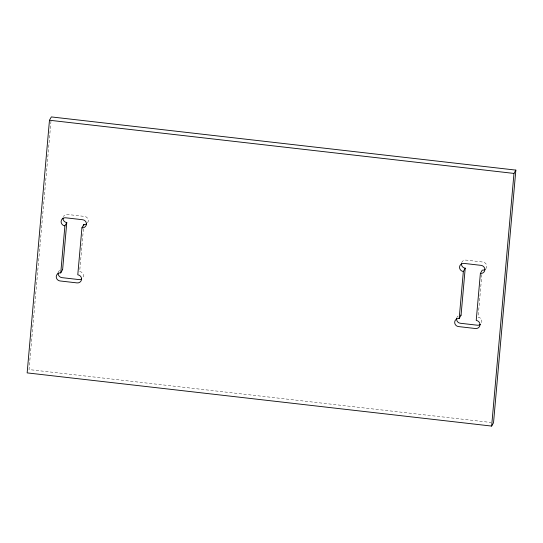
<?xml version="1.0" encoding="UTF-8"?>
<svg xmlns="http://www.w3.org/2000/svg" width="543" height="543" viewBox="0 0 543 543"><rect width="100%" height="100%" fill="white"/><g stroke="black" fill="none" stroke-linecap="round" stroke-linejoin="round"><path stroke-width="0.41" stroke-dasharray="2.71 2.04" d="M50.981 121.15L29.023 369.573L491.001 422.474M83.425 228.915L79.658 271.5A4.181 4.039 29.5 0 1 82.821 277.799M481.858 274.534L478.098 317.126A4.181 4.032 29.5 0 1 481.241 323.445M87.674 222.745A4.181 4.032 29.5 0 0 84.525 216.426L67.495 214.471A4.181 4.032 29.5 0 0 63.429 216.589M58.4 272.029A4.181 4.032 29.5 0 1 59.601 270.4M485.863 268.697A4.181 4.032 29.5 0 0 482.965 262.045L465.928 260.097A4.181 4.032 29.5 0 0 461.699 262.574M456.833 317.648A4.181 4.032 29.5 0 1 458.041 316.026"/><path stroke-width="0.81" d="M49.474 120.241L27.15 372.892L491.646 426.079L493.526 422.759L515.85 170.108L51.354 116.921L49.474 120.241L513.977 173.427L515.85 170.108M86.493 223.906A4.181 4.032 29.5 0 1 83.812 224.51L81.939 227.822L77.785 274.819A4.181 4.039 29.5 0 1 81.545 279.428A4.181 4.039 29.5 0 1 76.889 282.883L60.035 280.955A4.181 4.032 29.5 0 1 56.268 276.441A4.181 4.032 29.5 0 1 60.755 272.871L64.902 225.874L66.782 222.562A4.181 4.032 29.5 0 1 63.008 218.042M60.755 272.871L62.628 269.552L66.782 222.562M83.683 225.976L83.812 224.51M485.272 269.28A4.181 4.032 29.5 0 1 482.245 270.129L480.372 273.448L476.218 320.438A4.181 4.032 29.5 0 1 479.992 324.958A4.181 4.032 29.5 0 1 475.505 328.529L458.475 326.574A4.181 4.032 29.5 0 1 454.701 322.06A4.181 4.032 29.5 0 1 459.188 318.49L463.342 271.5L465.215 268.181A4.181 4.032 29.5 0 1 461.441 263.667M459.188 318.49L461.061 315.178L465.215 268.181M491.646 426.079L513.977 173.427M81.939 227.822A4.181 4.032 29.5 0 0 86.425 224.259A4.181 4.032 29.5 0 0 82.651 219.739L65.622 217.791A4.181 4.032 29.5 0 0 61.135 221.361A4.181 4.032 29.5 0 0 64.902 225.874M480.372 273.448A4.181 4.032 29.5 0 0 484.858 269.878A4.181 4.032 29.5 0 0 481.084 265.364L464.055 263.409A4.181 4.032 29.5 0 0 459.568 266.98A4.181 4.032 29.5 0 0 463.342 271.5M81.701 278.932A4.181 4.039 29.5 0 1 78.762 279.564L61.916 277.636A4.181 4.032 29.5 0 1 58.189 272.762M62.255 269.525A4.181 4.032 29.5 0 1 62.628 269.552M480.406 324.361A4.181 4.032 29.5 0 1 477.378 325.209L460.349 323.261A4.181 4.032 29.5 0 1 456.629 318.381M460.688 315.15A4.181 4.032 29.5 0 1 461.061 315.178"/></g></svg>
